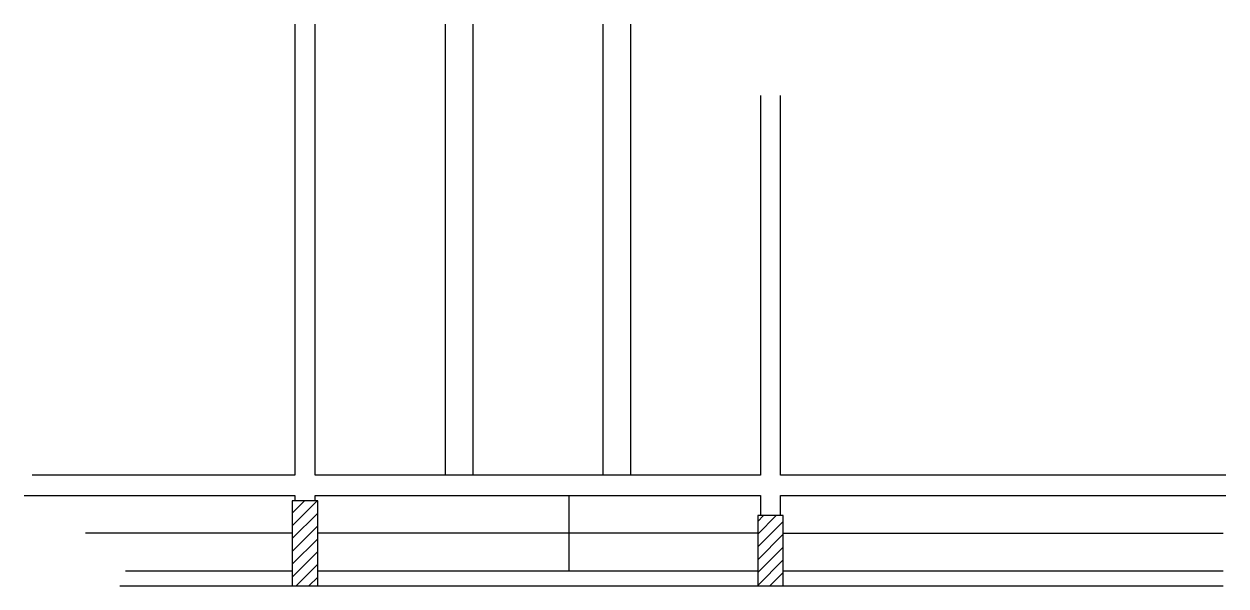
# Model space of a CAD drawing. Header units: metres. Extents: x 2594 to 3722, y 1486 to 2013.
import ezdxf

# ---------------------------------------------------------------- set-up
doc = ezdxf.new("R2010")
doc.units = ezdxf.units.M
for name, color, linetype in [('3', 7, 'Continuous'), ('7', 7, 'Continuous'), ('Painéis', 7, 'Continuous')]:
    doc.layers.add(name, color=color, linetype=linetype)

msp = doc.modelspace()

# ---------------------------------------------------------------- linework, layer by layer
at = {"layer": '3', "color": 7, "lineweight": 25}
for p, q in [((2846, 1542.5), (2869.6, 1566.1)), ((2846, 1554.5), (2857.6, 1566.1)), ((2846, 1530.5), (2870, 1554.5)), ((3283, 1534.7), (3300.4, 1552.1)), ((3283, 1546.7), (3288.4, 1552.1)), ((3283, 1522.7), (3307, 1546.7)), ((2846, 1518.4), (2870, 1542.4)), ((3283, 1510.7), (3307, 1534.7)), ((2846, 1506.4), (2870, 1530.4)), ((2846, 1494.4), (2870, 1518.4)), ((3283, 1498.6), (3307, 1522.6)), ((2849.7, 1486.1), (2870, 1506.4)), ((3283, 1486.6), (3307, 1510.6)), ((2861.7, 1486.1), (2870, 1494.4)), ((3294.5, 1486.1), (3307, 1498.6)), ((3306.5, 1486.1), (3307, 1486.6))]:
    msp.add_line(p, q, dxfattribs=at)
for points in [[(2848.5, 2013.1), (2848.5, 1590.1)], [(2867.5, 1590.1), (2867.5, 2013.1)], [(3285.5, 1946.1), (3285.5, 1590.1)], [(3304.5, 1590.1), (3304.5, 1946.1)], [(2848.5, 1590.1), (2601.9, 1590.1)], [(3285.5, 1590.1), (2867.5, 1590.1)], [(3722.5, 1590.1), (3304.5, 1590.1)], [(2594.4, 1571.1), (2848.5, 1571.1)], [(2848.5, 1571.1), (2848.5, 1566.1)], [(2867.5, 1571.1), (3285.5, 1571.1)], [(2867.5, 1566.1), (2867.5, 1571.1)], [(3285.5, 1571.1), (3285.5, 1552.1)], [(3304.5, 1571.1), (3722.5, 1571.1)], [(3304.5, 1552.1), (3304.5, 1571.1)], [(3304.5, 1552.1), (3304.5, 1571.1)], [(2846, 1500.1), (2689.7, 1500.1)], [(3283, 1500.1), (2870, 1500.1)], [(3720, 1500.1), (3307, 1500.1)], [(2684.2, 1486.1), (2846, 1486.1)], [(2870, 1486.1), (3283, 1486.1)], [(3307, 1486.1), (3720, 1486.1)]]:
    msp.add_lwpolyline(points, dxfattribs=at)
at = {"layer": '7', "color": 7, "lineweight": 25}
for points in [[(2846, 1486.1), (2870, 1486.1), (2870, 1566.1), (2846, 1566.1), (2846, 1486.1)], [(3283, 1486.1), (3307, 1486.1), (3307, 1552.1), (3283, 1552.1), (3283, 1486.1)]]:
    msp.add_lwpolyline(points, dxfattribs=at)
at = {"layer": 'Painéis', "color": 7, "lineweight": 25}
for p, q in [((2989.5, 2013.1), (2989.5, 1590.1)), ((3015.5, 2013.1), (3015.5, 1590.1)), ((3137.5, 2013.1), (3137.5, 1590.1)), ((3163.5, 2013.1), (3163.5, 1590.1)), ((3106, 1500.1), (3106, 1571.1)), ((2846, 1535.6), (2652.2, 1535.6)), ((3283, 1535.6), (2870, 1535.6)), ((3307, 1535.6), (3720, 1535.6))]:
    msp.add_line(p, q, dxfattribs=at)

doc.saveas('drawing.dxf')
